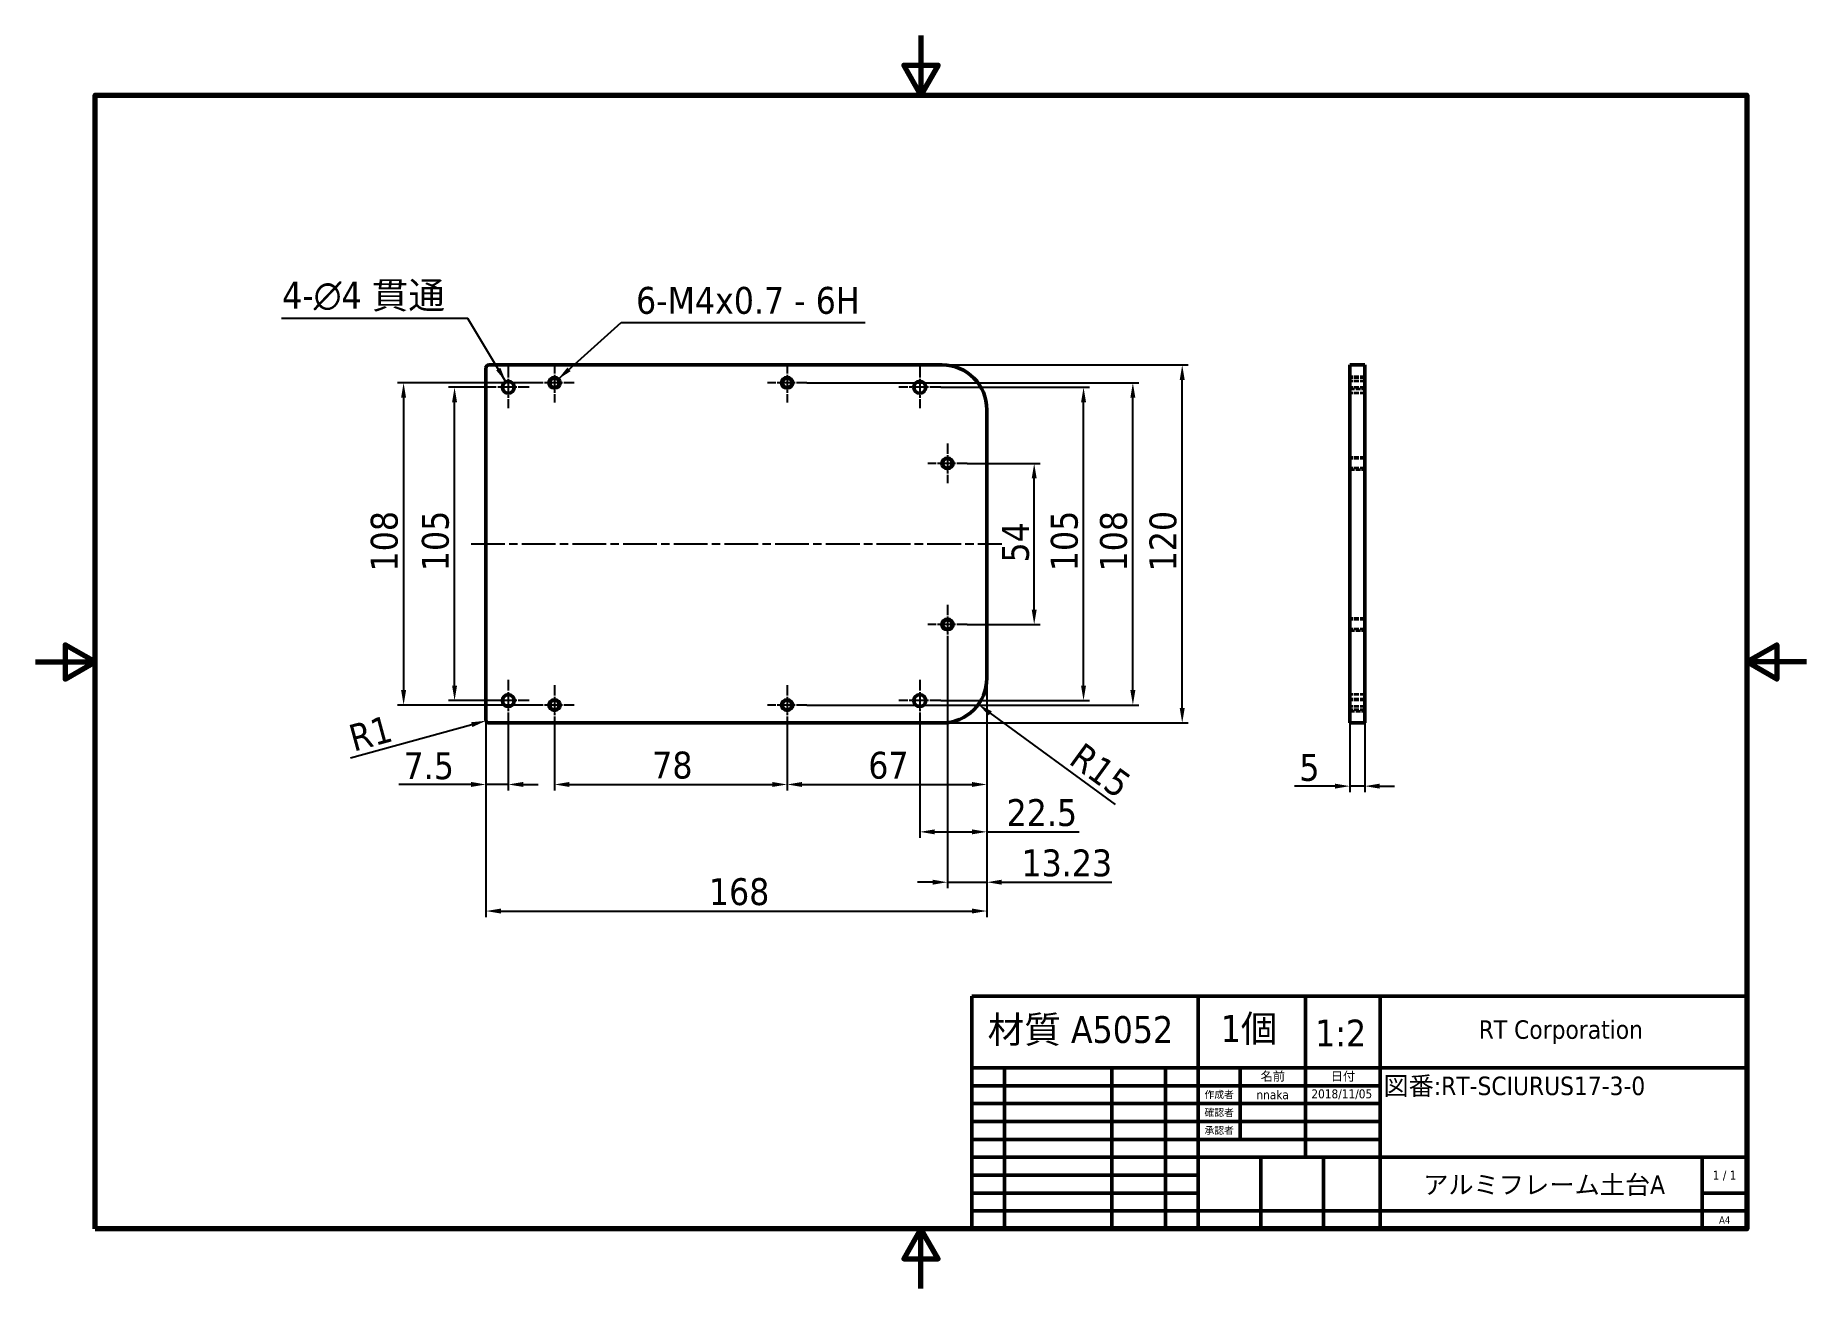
# Model space of a CAD drawing. Header units: millimetres. Extents: x 0 to 594, y 0 to 420.
import ezdxf
from ezdxf.enums import TextEntityAlignment as Align

# ---------------------------------------------------------------- set-up
doc = ezdxf.new("R2010")
doc.units = ezdxf.units.MM
doc.header["$LTSCALE"] = 2
doc.linetypes.add('CHAIN', pattern=[0.3543, 0.2362, -0.0295, 0.0591, -0.0295])
doc.linetypes.add('DASHED', pattern=[0.2067, 0.1654, -0.0413])
for name, color, linetype, lineweight in [('Border (ISO)', 7, 'Continuous', 70), ('Center Mark (ISO)', 7, 'Continuous', 25), ('Centerline (ISO)', 7, 'Continuous', 25), ('Dimension (ISO)', 7, 'Continuous', 25), ('Hidden (ISO)', 7, 'DASHED', 35), ('Symbol (ISO)', 7, 'Continuous', 25), ('Title (ISO)', 7, 'Continuous', 50), ('Visible (ISO)', 7, 'Continuous', 50), ('Visible Narrow (ISO)', 7, 'Continuous', 35)]:
    doc.layers.add(name, color=color, linetype=linetype, lineweight=lineweight)
doc.styles.add('Note Text (JIS)', font='tahoma.ttf')
doc.styles.add('文字スタイル17', font='tahoma.ttf')
doc.styles.add('文字スタイル18', font='tahoma.ttf')
doc.styles.add('文字スタイル19', font='tahoma.ttf')
doc.styles.add('文字スタイル23', font='tahoma.ttf')
doc.dimstyles.new('Default (JIS)', dxfattribs={"dimscale": 2, "dimtxt": 4.5, "dimasz": 2.5, "dimexe": 1, "dimexo": 0, "dimgap": 0.8, "dimtad": 1, "dimrnd": 1e-08, "dimdsep": 46, "dimtxsty": 'Note Text (JIS)', "dimcen": 0.09, "dimdle": 10, "dimclrd": 256, "dimclre": 256, "dimclrt": 256, "dimadec": 0, "dimazin": 2, "dimtfac": 0.777778, "dimtmove": 0, "dimatfit": 3, "dimfxl": 1, "dimtolj": 1, "dimtzin": 0, "dimlwd": -1, "dimlwe": -1, "dimarcsym": 0})
doc.dimstyles.new('Default (JIS)$7', dxfattribs={"dimscale": 2, "dimtxt": 4.5, "dimasz": 2.5, "dimexe": 1, "dimexo": 0, "dimgap": 0.8, "dimtad": 1, "dimrnd": 1e-08, "dimdsep": 46, "dimtxsty": 'Note Text (JIS)', "dimcen": 0.09, "dimdle": 10, "dimclrd": 256, "dimclre": 256, "dimclrt": 256, "dimadec": 0, "dimazin": 2, "dimtfac": 0.777778, "dimtmove": 0, "dimatfit": 3, "dimfxl": 1, "dimtolj": 1, "dimtzin": 0, "dimlwd": -1, "dimlwe": -1, "dimarcsym": 0})

# ---------------------------------------------------------------- blocks, each defined once
blk = doc.blocks.new('図面枠 既定の図面枠')
at = {"layer": 'Border (ISO)', "flags": 128}
for points in [[(148.5, 210), (148.5, 200), (145.61, 205), (151.39, 205), (148.5, 200)], [(10, 10), (10, 200), (287, 200), (287, 10), (10, 10)], [(0, 105), (10, 105), (5, 107.89), (5, 102.11), (10, 105)], [(297, 105), (287, 105), (292, 107.89), (292, 102.11), (287, 105)], [(148.5, 0), (148.5, 10), (145.61, 5), (151.39, 5), (148.5, 10)]]:
    blk.add_lwpolyline(points, dxfattribs=at)
blk = doc.blocks.new('表題欄 JIS')
at = {"layer": 'Title (ISO)'}
for p, q in [((230, 139), (100, 139)), ((100, 139), (100, 100)), ((138, 100), (138, 139)), ((156, 127), (156, 139)), ((168.5, 100), (168.5, 139)), ((230, 100), (230, 139)), ((100, 127), (230, 127)), ((105.5, 100), (105.5, 127)), ((123.5, 100), (123.5, 127)), ((132.5, 100), (132.5, 127)), ((145, 115), (145, 127)), ((156, 112), (156, 127)), ((100, 124), (168.5, 124)), ((100, 121), (168.5, 121)), ((168.5, 118), (100, 118)), ((100, 115), (168.5, 115)), ((138, 112), (100, 112)), ((168.5, 112), (138, 112)), ((148.5, 100), (148.5, 112)), ((159, 100), (159, 112)), ((168.5, 112), (230, 112)), ((222.5, 100), (222.5, 112)), ((138, 109), (100, 109)), ((138, 106), (100, 106)), ((222.5, 106), (230, 106)), ((230, 103), (100, 103)), ((100, 100), (230, 100))]:
    blk.add_line(p, q, dxfattribs=at)
for s, height, style, p in [('作成者', 1.2, '文字スタイル23', (141.5, 122.5)), ('確認者', 1.2, '文字スタイル23', (141.5, 119.5)), ('承認者', 1.2, '文字スタイル23', (141.5, 116.5)), ('1 / 1', 1.5, '文字スタイル18', (226.25, 109))]:
    blk.add_text(s, height=height, dxfattribs=dict(at, style=style)).set_placement(p, align=Align.MIDDLE_CENTER)
at = {"layer": 'Title (ISO)', "char_height": 1.5, "attachment_point": 5, "style": 'Note Text (JIS)'}
for s, insert, width in [('\\fTahoma|b0|i0;\\H1.5000;名前', (150.5, 125.5), 10.8457), ('\\fTahoma|b0|i0;\\H1.5000;日付', (162.25, 125.5), 12.2497)]:
    blk.add_mtext(s, dxfattribs=dict(at, insert=insert, width=width))
at = {"layer": 'Title (ISO)'}
for tag, p, height, style in [('会社_001', (185.02, 131.85), 3.1, '文字スタイル17'), ('タイトル_001', (169.04, 122.42), 3.1, '文字スタイル17'), ('作成者_001', (147.75, 121.73), 1.5, '文字スタイル18'), ('作成日_001', (156.96, 121.88), 1.5, '文字スタイル18'), ('部品番号_001', (175.71, 105.85), 3.1, '文字スタイル17'), ('シート_サイズ_001', (225.33, 100.9), 1.2, '文字スタイル19')]:
    blk.add_attdef(tag, p, '', height=height, dxfattribs=dict(at, style=style))
at = {"layer": 'Title (ISO)', "style": '文字スタイル18'}
for tag, p in [('確認者', (150.5, 119.5)), ('確認日', (162.25, 119.5)), ('エンジニアリング承認者', (150.5, 116.5)), ('エンジニアリング_承認日', (162.25, 116.5))]:
    blk.add_attdef(tag, text='', height=1.5, dxfattribs=at).set_placement(p, align=Align.MIDDLE_CENTER)
blk = doc.blocks.new('*D5')
at = {"layer": 'Defpoints', "color": 0, "transparency": 16777216}
for p in [(174.1, 188.95), (252.1, 188.95), (252.1, 168.95)]:
    blk.add_point(p, dxfattribs=at)
at = {"layer": 'Dimension (ISO)', "transparency": 16777216}
for p, q in [((174.1, 188.95), (174.1, 166.95)), ((252.1, 188.95), (252.1, 166.95)), ((179.1, 168.95), (247.1, 168.95))]:
    blk.add_line(p, q, dxfattribs=at)
for points in [[(179.1, 169.79), (179.1, 168.12), (174.1, 168.95)], [(247.1, 169.79), (247.1, 168.12), (252.1, 168.95)]]:
    blk.add_solid(points, dxfattribs=at)
at = {"layer": 'Dimension (ISO)', "transparency": 16777216, "insert": (206.86, 179.96), "char_height": 9, "attachment_point": 1, "style": 'Note Text (JIS)'}
blk.add_mtext('\\A1;78', dxfattribs=at)
blk = doc.blocks.new('*D6')
at = {"layer": 'Defpoints', "color": 0, "transparency": 16777216}
for p in [(319.1, 204.57), (296.6, 190.07), (296.6, 153.07)]:
    blk.add_point(p, dxfattribs=at)
at = {"layer": 'Dimension (ISO)', "transparency": 16777216}
for p, q in [((319.1, 204.57), (319.1, 151.07)), ((296.6, 190.07), (296.6, 151.07)), ((301.6, 153.07), (314.1, 153.07)), ((319.1, 153.07), (350.01, 153.07))]:
    blk.add_line(p, q, dxfattribs=at)
for points in [[(301.6, 153.9), (301.6, 152.23), (296.6, 153.07)], [(314.1, 153.9), (314.1, 152.23), (319.1, 153.07)]]:
    blk.add_solid(points, dxfattribs=at)
at = {"layer": 'Dimension (ISO)', "transparency": 16777216, "insert": (325.7, 164.04), "char_height": 9, "attachment_point": 1, "style": 'Note Text (JIS)'}
blk.add_mtext('\\A1;22.5', dxfattribs=at)
blk = doc.blocks.new('*D7')
at = {"layer": 'Defpoints', "color": 0, "transparency": 16777216}
for p in [(151.1, 190.57), (158.6, 190.07), (151.1, 168.95)]:
    blk.add_point(p, dxfattribs=at)
at = {"layer": 'Dimension (ISO)', "transparency": 16777216}
for p, q in [((151.1, 190.57), (151.1, 166.95)), ((158.6, 190.07), (158.6, 166.95)), ((146.1, 168.95), (121.88, 168.95)), ((158.6, 168.95), (151.1, 168.95)), ((163.6, 168.95), (168.6, 168.95))]:
    blk.add_line(p, q, dxfattribs=at)
for points in [[(146.1, 169.79), (146.1, 168.12), (151.1, 168.95)], [(163.6, 169.79), (163.6, 168.12), (158.6, 168.95)]]:
    blk.add_solid(points, dxfattribs=at)
at = {"layer": 'Dimension (ISO)', "transparency": 16777216, "insert": (123.48, 179.74), "char_height": 9, "attachment_point": 1, "style": 'Note Text (JIS)'}
blk.add_mtext('\\A1;7.5', dxfattribs=at)
blk = doc.blocks.new('*D8')
at = {"layer": 'Defpoints', "color": 0, "transparency": 16777216}
for p in [(319.1, 204.57), (252.1, 188.95), (319.1, 168.95)]:
    blk.add_point(p, dxfattribs=at)
at = {"layer": 'Dimension (ISO)', "transparency": 16777216}
for p, q in [((319.1, 204.57), (319.1, 166.95)), ((252.1, 188.95), (252.1, 166.95)), ((257.1, 168.95), (314.1, 168.95))]:
    blk.add_line(p, q, dxfattribs=at)
for points in [[(257.1, 169.79), (257.1, 168.12), (252.1, 168.95)], [(314.1, 169.79), (314.1, 168.12), (319.1, 168.95)]]:
    blk.add_solid(points, dxfattribs=at)
at = {"layer": 'Dimension (ISO)', "transparency": 16777216, "insert": (279.32, 179.91), "char_height": 9, "attachment_point": 1, "style": 'Note Text (JIS)'}
blk.add_mtext('\\A1;67', dxfattribs=at)
blk = doc.blocks.new('*D9')
at = {"layer": 'Defpoints', "color": 0, "transparency": 16777216}
for p in [(305.86, 215.95), (319.1, 204.57), (305.86, 136.19)]:
    blk.add_point(p, dxfattribs=at)
at = {"layer": 'Dimension (ISO)', "transparency": 16777216}
for p, q in [((305.86, 215.95), (305.86, 134.19)), ((319.1, 204.57), (319.1, 134.19)), ((300.86, 136.19), (295.86, 136.19)), ((305.86, 136.19), (319.1, 136.19)), ((324.1, 136.19), (361.01, 136.19))]:
    blk.add_line(p, q, dxfattribs=at)
for points in [[(300.86, 137.03), (300.86, 135.36), (305.86, 136.19)], [(324.1, 137.03), (324.1, 135.36), (319.1, 136.19)]]:
    blk.add_solid(points, dxfattribs=at)
at = {"layer": 'Dimension (ISO)', "transparency": 16777216, "insert": (330.7, 147.17), "char_height": 9, "attachment_point": 1, "style": 'Note Text (JIS)'}
blk.add_mtext('\\A1;13.23', dxfattribs=at)
blk = doc.blocks.new('*D10')
at = {"layer": 'Defpoints', "color": 0, "transparency": 16777216}
for p in [(312.48, 276.57), (334.96, 276.57), (312.48, 222.57)]:
    blk.add_point(p, dxfattribs=at)
at = {"layer": 'Dimension (ISO)', "transparency": 16777216}
for p, q in [((312.48, 276.57), (336.96, 276.57)), ((334.96, 227.57), (334.96, 271.57)), ((312.48, 222.57), (336.96, 222.57))]:
    blk.add_line(p, q, dxfattribs=at)
for points in [[(334.13, 271.57), (335.79, 271.57), (334.96, 276.57)], [(334.13, 227.57), (335.79, 227.57), (334.96, 222.57)]]:
    blk.add_solid(points, dxfattribs=at)
at = {"layer": 'Dimension (ISO)', "transparency": 16777216, "insert": (324.17, 243.34), "char_height": 9, "attachment_point": 1, "rotation": 90, "style": 'Note Text (JIS)'}
blk.add_mtext('\\A1;54', dxfattribs=at)
blk = doc.blocks.new('*D11')
at = {"layer": 'Defpoints', "color": 0, "transparency": 16777216}
for p in [(303.6, 302.07), (351.51, 302.07), (303.6, 197.07)]:
    blk.add_point(p, dxfattribs=at)
at = {"layer": 'Dimension (ISO)', "transparency": 16777216}
for p, q in [((303.6, 302.07), (353.51, 302.07)), ((351.51, 202.07), (351.51, 297.07)), ((303.6, 197.07), (353.51, 197.07))]:
    blk.add_line(p, q, dxfattribs=at)
for points in [[(350.68, 297.07), (352.34, 297.07), (351.51, 302.07)], [(350.68, 202.07), (352.34, 202.07), (351.51, 197.07)]]:
    blk.add_solid(points, dxfattribs=at)
at = {"layer": 'Dimension (ISO)', "transparency": 16777216, "insert": (340.54, 240.44), "char_height": 9, "attachment_point": 1, "rotation": 90, "style": 'Note Text (JIS)'}
blk.add_mtext('\\A1;105', dxfattribs=at)
blk = doc.blocks.new('*D12')
at = {"layer": 'Defpoints', "color": 0, "transparency": 16777216}
for p in [(258.72, 303.57), (368.06, 303.57), (258.72, 195.57)]:
    blk.add_point(p, dxfattribs=at)
at = {"layer": 'Dimension (ISO)', "transparency": 16777216}
for p, q in [((258.72, 303.57), (370.06, 303.57)), ((368.06, 200.57), (368.06, 298.57)), ((258.72, 195.57), (370.06, 195.57))]:
    blk.add_line(p, q, dxfattribs=at)
for points in [[(367.22, 298.57), (368.89, 298.57), (368.06, 303.57)], [(367.22, 200.57), (368.89, 200.57), (368.06, 195.57)]]:
    blk.add_solid(points, dxfattribs=at)
at = {"layer": 'Dimension (ISO)', "transparency": 16777216, "insert": (357.05, 240.34), "char_height": 9, "attachment_point": 1, "rotation": 90, "style": 'Note Text (JIS)'}
blk.add_mtext('\\A1;108', dxfattribs=at)
blk = doc.blocks.new('*D13')
at = {"layer": 'Defpoints', "color": 0, "transparency": 16777216}
for p in [(304.1, 309.57), (384.61, 309.57), (304.1, 189.57)]:
    blk.add_point(p, dxfattribs=at)
at = {"layer": 'Dimension (ISO)', "transparency": 16777216}
for p, q in [((304.1, 309.57), (386.61, 309.57)), ((384.61, 194.57), (384.61, 304.57)), ((304.1, 189.57), (386.61, 189.57))]:
    blk.add_line(p, q, dxfattribs=at)
for points in [[(383.77, 304.57), (385.44, 304.57), (384.61, 309.57)], [(383.77, 194.57), (385.44, 194.57), (384.61, 189.57)]]:
    blk.add_solid(points, dxfattribs=at)
at = {"layer": 'Dimension (ISO)', "transparency": 16777216, "insert": (373.63, 240.37), "char_height": 9, "attachment_point": 1, "rotation": 90, "style": 'Note Text (JIS)'}
blk.add_mtext('\\A1;120', dxfattribs=at)
blk = doc.blocks.new('*D14')
at = {"layer": 'Defpoints', "color": 0, "transparency": 16777216}
for p in [(140.57, 302.07), (151.6, 302.07), (158.6, 197.07)]:
    blk.add_point(p, dxfattribs=at)
at = {"layer": 'Dimension (ISO)', "transparency": 16777216}
for p, q in [((151.6, 302.07), (138.57, 302.07)), ((140.57, 202.07), (140.57, 297.07)), ((158.6, 197.07), (138.57, 197.07))]:
    blk.add_line(p, q, dxfattribs=at)
for points in [[(139.74, 297.07), (141.4, 297.07), (140.57, 302.07)], [(139.74, 202.07), (141.4, 202.07), (140.57, 197.07)]]:
    blk.add_solid(points, dxfattribs=at)
at = {"layer": 'Dimension (ISO)', "transparency": 16777216, "insert": (129.6, 240.44), "char_height": 9, "attachment_point": 1, "rotation": 90, "style": 'Note Text (JIS)'}
blk.add_mtext('\\A1;105', dxfattribs=at)
blk = doc.blocks.new('*D15')
at = {"layer": 'Defpoints', "color": 0, "transparency": 16777216}
for p in [(151.13, 190.31), (152.1, 190.57)]:
    blk.add_point(p, dxfattribs=at)
at = {"layer": 'Dimension (ISO)', "transparency": 16777216}
blk.add_line((105.63, 177.92), (146.31, 189), dxfattribs=at)
blk.add_solid([(146.09, 189.8), (146.53, 188.19), (151.13, 190.31)], dxfattribs=at)
at = {"layer": 'Dimension (ISO)', "transparency": 16777216, "insert": (104.38, 188.6), "char_height": 9, "attachment_point": 1, "rotation": 15.2265, "style": 'Note Text (JIS)'}
blk.add_mtext('\\A1;R1', dxfattribs=at)
blk = doc.blocks.new('*D16')
at = {"layer": 'Defpoints', "color": 0, "transparency": 16777216}
for p in [(304.1, 204.57), (316.22, 195.74)]:
    blk.add_point(p, dxfattribs=at)
at = {"layer": 'Dimension (ISO)', "transparency": 16777216}
blk.add_line((362.24, 162.23), (320.26, 192.8), dxfattribs=at)
blk.add_solid([(320.76, 193.47), (319.77, 192.13), (316.22, 195.74)], dxfattribs=at)
at = {"layer": 'Dimension (ISO)', "transparency": 16777216, "insert": (351.44, 183.48), "char_height": 9, "attachment_point": 1, "rotation": 323.93548, "style": 'Note Text (JIS)'}
blk.add_mtext('\\A1;R15', dxfattribs=at)
blk = doc.blocks.new('*D17')
at = {"layer": 'Defpoints', "color": 0, "transparency": 16777216}
for p in [(319.1, 204.57), (151.1, 190.57), (319.1, 126.53)]:
    blk.add_point(p, dxfattribs=at)
at = {"layer": 'Dimension (ISO)', "transparency": 16777216}
for p, q in [((319.1, 204.57), (319.1, 124.53)), ((151.1, 190.57), (151.1, 124.53)), ((156.1, 126.53), (314.1, 126.53))]:
    blk.add_line(p, q, dxfattribs=at)
for points in [[(156.1, 127.36), (156.1, 125.7), (151.1, 126.53)], [(314.1, 127.36), (314.1, 125.7), (319.1, 126.53)]]:
    blk.add_solid(points, dxfattribs=at)
at = {"layer": 'Dimension (ISO)', "transparency": 16777216, "insert": (225.87, 137.54), "char_height": 9, "attachment_point": 1, "style": 'Note Text (JIS)'}
blk.add_mtext('\\A1;168', dxfattribs=at)
blk = doc.blocks.new('*D18')
at = {"layer": 'Defpoints', "color": 0, "transparency": 16777216}
for p in [(167.48, 303.57), (123.48, 195.57), (167.48, 195.57)]:
    blk.add_point(p, dxfattribs=at)
at = {"layer": 'Dimension (ISO)', "transparency": 16777216}
for p, q in [((167.48, 303.57), (121.48, 303.57)), ((123.48, 298.57), (123.48, 200.57)), ((167.48, 195.57), (121.48, 195.57))]:
    blk.add_line(p, q, dxfattribs=at)
for points in [[(122.64, 298.57), (124.31, 298.57), (123.48, 303.57)], [(122.64, 200.57), (124.31, 200.57), (123.48, 195.57)]]:
    blk.add_solid(points, dxfattribs=at)
at = {"layer": 'Dimension (ISO)', "transparency": 16777216, "insert": (112.47, 240.34), "char_height": 9, "attachment_point": 1, "rotation": 90, "style": 'Note Text (JIS)'}
blk.add_mtext('\\A1;108', dxfattribs=at)
blk = doc.blocks.new('*D19')
at = {"layer": 'Defpoints', "color": 0, "transparency": 16777216}
for p in [(440.85, 204.57), (445.85, 204.57), (445.85, 168.39)]:
    blk.add_point(p, dxfattribs=at)
at = {"layer": 'Dimension (ISO)', "transparency": 16777216}
for p, q in [((440.85, 204.57), (440.85, 166.39)), ((445.85, 204.57), (445.85, 166.39)), ((435.85, 168.39), (422.29, 168.39)), ((445.85, 168.39), (440.85, 168.39)), ((450.85, 168.39), (455.85, 168.39))]:
    blk.add_line(p, q, dxfattribs=at)
for points in [[(435.85, 169.22), (435.85, 167.56), (440.85, 168.39)], [(450.85, 169.22), (450.85, 167.56), (445.85, 168.39)]]:
    blk.add_solid(points, dxfattribs=at)
at = {"layer": 'Dimension (ISO)', "transparency": 16777216, "insert": (423.89, 179.18), "char_height": 9, "attachment_point": 1, "style": 'Note Text (JIS)'}
blk.add_mtext('\\A1;5', dxfattribs=at)

msp = doc.modelspace()

# ---------------------------------------------------------------- linework, layer by layer
at = {"layer": 'Center Mark (ISO)', "linetype": 'CHAIN', "ltscale": 7.778352}
for p, q in [((158.5978, 309.0732), (158.5978, 295.0732)), ((296.5978, 309.0732), (296.5978, 295.0732)), ((165.5978, 302.0732), (151.5978, 302.0732)), ((303.5978, 302.0732), (289.5978, 302.0732)), ((158.5978, 204.0732), (158.5978, 190.0732)), ((296.5978, 204.0732), (296.5978, 190.0732)), ((165.5978, 197.0732), (151.5978, 197.0732)), ((303.5978, 197.0732), (289.5978, 197.0732))]:
    msp.add_line(p, q, dxfattribs=at)
at = {"layer": 'Center Mark (ISO)', "linetype": 'CHAIN', "ltscale": 7.357204}
for p, q in [((174.0978, 310.1942), (174.0978, 296.9522)), ((252.0978, 310.1942), (252.0978, 296.9522)), ((180.7188, 303.5732), (167.4768, 303.5732)), ((258.7188, 303.5732), (245.4768, 303.5732)), ((305.8631, 283.1942), (305.8631, 269.9522)), ((312.4841, 276.5732), (299.2421, 276.5732)), ((305.8631, 229.1942), (305.8631, 215.9522)), ((312.4841, 222.5732), (299.2421, 222.5732)), ((174.0978, 202.1942), (174.0978, 188.9522)), ((252.0978, 202.1942), (252.0978, 188.9522)), ((180.7188, 195.5732), (167.4768, 195.5732)), ((258.7188, 195.5732), (245.4768, 195.5732))]:
    msp.add_line(p, q, dxfattribs=at)
at = {"layer": 'Centerline (ISO)', "linetype": 'CHAIN', "ltscale": 23.990969}
msp.add_line((146.0978, 249.5732), (324.0978, 249.5732), dxfattribs=at)
at = {"layer": 'Hidden (ISO)', "ltscale": 4.761642}
for p, q in [((445.849, 305.5732), (440.849, 305.5732)), ((445.849, 305.1942), (440.849, 305.1942)), ((445.849, 304.0732), (440.849, 304.0732)), ((445.849, 301.9522), (440.849, 301.9522)), ((440.849, 301.5732), (445.849, 301.5732)), ((445.849, 300.0732), (440.849, 300.0732)), ((445.849, 278.5732), (440.849, 278.5732)), ((445.849, 278.1942), (440.849, 278.1942)), ((445.849, 274.9522), (440.849, 274.9522)), ((440.849, 274.5732), (445.849, 274.5732)), ((445.849, 224.5732), (440.849, 224.5732)), ((445.849, 224.1942), (440.849, 224.1942)), ((445.849, 220.9522), (440.849, 220.9522)), ((440.849, 220.5732), (445.849, 220.5732)), ((445.849, 199.0732), (440.849, 199.0732)), ((445.849, 197.5732), (440.849, 197.5732)), ((445.849, 197.1942), (440.849, 197.1942)), ((445.849, 195.0732), (440.849, 195.0732)), ((445.849, 193.9522), (440.849, 193.9522)), ((440.849, 193.5732), (445.849, 193.5732))]:
    msp.add_line(p, q, dxfattribs=at)
at = {"layer": 'Visible (ISO)'}
for p, q in [((304.0978, 309.5732), (152.0978, 309.5732)), ((440.849, 294.5732), (440.849, 309.5732)), ((445.849, 309.5732), (440.849, 309.5732)), ((445.849, 309.5732), (445.849, 294.5732)), ((151.0978, 308.5732), (151.0978, 190.5732)), ((319.0978, 204.5732), (319.0978, 294.5732)), ((440.849, 204.5732), (440.849, 294.5732)), ((445.849, 204.5732), (445.849, 294.5732)), ((440.849, 189.5732), (440.849, 204.5732)), ((445.849, 204.5732), (445.849, 189.5732)), ((152.0978, 189.5732), (304.0978, 189.5732)), ((440.849, 189.5732), (445.849, 189.5732))]:
    msp.add_line(p, q, dxfattribs=at)
for centre, radius in [((158.5978, 302.0732), 2), ((174.0978, 303.5732), 1.621), ((252.0978, 303.5732), 1.621), ((296.5978, 302.0732), 2), ((305.8631, 276.5732), 1.621), ((305.8631, 222.5732), 1.621), ((158.5978, 197.0732), 2), ((174.0978, 195.5732), 1.621), ((252.0978, 195.5732), 1.621), ((296.5978, 197.0732), 2)]:
    msp.add_circle(centre, radius, dxfattribs=at)
for centre, radius, start, end in [((152.0978, 308.5732), 1, 90, 180), ((304.0978, 294.5732), 15, 0, 90), ((304.0978, 204.5732), 15, 270, 0), ((152.0978, 190.5732), 1, 180, 270)]:
    msp.add_arc(centre, radius, start, end, dxfattribs=at)
at = {"layer": 'Visible Narrow (ISO)'}
for centre in [(174.0978, 303.5732), (252.0978, 303.5732), (305.8631, 276.5732), (305.8631, 222.5732), (174.0978, 195.5732), (252.0978, 195.5732)]:
    msp.add_circle(centre, 2, dxfattribs=at)

# ---------------------------------------------------------------- block references
at = {"xscale": 2, "yscale": 2, "zscale": 2}
msp.add_blockref('図面枠 既定の図面枠', (0, 0), dxfattribs=at)
msp.add_blockref('表題欄 JIS', (114, -180), dxfattribs=at).add_auto_attribs({'部品番号_001': 'アルミフレーム土台A', 'タイトル_001': '図番:RT-SCIURUS17-3-0', '会社_001': 'RT Corporation', '作成日_001': '2018/11/05', '作成者_001': 'nnaka', 'シート_サイズ_001': 'A4'})

# ---------------------------------------------------------------- texts
at = {"layer": 'Symbol (ISO)', "char_height": 9, "attachment_point": 1, "line_spacing_factor": 0.7875, "style": 'Note Text (JIS)'}
for s, insert, width in [('{4-\\fAIGDT|b0|i0;\\H9.0000;n\\fTahoma|b0|i0;\\H9.0000;4 貫通}', (82.7448, 337.4361), 57.272081), ('{6-M4x0.7 - 6H}', (201.439, 335.7138), 79.040271)]:
    msp.add_mtext(s, dxfattribs=dict(at, insert=insert, width=width))
at = {"layer": 'Symbol (ISO)', "char_height": 9, "attachment_point": 1, "style": 'Note Text (JIS)'}
for s, insert, width in [('{\\fTahoma|b0|i0;材質 A5052}', (319.3596, 91.3213), 63.058343), ('{\\fTahoma|b0|i0;1個}', (397.5181, 91.6648), 19.13047), ('{\\fTahoma|b0|i0;1:2}', (429.2075, 90.1344), 17.883306)]:
    msp.add_mtext(s, dxfattribs=dict(at, insert=insert, width=width))

# ---------------------------------------------------------------- dimensions: what is measured, and where the dimension line sits
at = {"layer": 'Dimension (ISO)'}
for base, p1, p2, angle, override, picture, middle in [((384.6079, 309.5732), (304.0978, 189.5732), (304.0978, 309.5732), 270, {"dimgap": 0.8, "dimdec": 2, "dimtol": 0, "dimlim": 0, "dimtp": 0, "dimtm": 0, "dimtdec": 2, "dimtofl": 0, "dimatfit": 1}, '*D13', (384.6079, 249.5732)), ((123.4768, 195.5732), (167.4768, 303.5732), (167.4768, 195.5732), 90, {"dimgap": 0.8, "dimdec": 2, "dimtol": 0, "dimlim": 0, "dimtp": 0, "dimtm": 0, "dimtdec": 2, "dimtofl": 0, "dimatfit": 1}, '*D18', (123.4768, 249.5732)), ((368.0583, 303.5732), (258.7188, 195.5732), (258.7188, 303.5732), 90, {"dimgap": 0.8, "dimdec": 2, "dimtol": 0, "dimlim": 0, "dimtp": 0, "dimtm": 0, "dimtdec": 2, "dimtofl": 0, "dimatfit": 1}, '*D12', (368.0583, 249.5732)), ((140.5707, 302.0732), (158.5978, 197.0732), (151.5978, 302.0732), 90, {"dimgap": 0.8, "dimdec": 2, "dimtol": 0, "dimlim": 0, "dimtp": 0, "dimtm": 0, "dimtdec": 2, "dimtofl": 0, "dimatfit": 1}, '*D14', (140.5707, 249.5732)), ((351.5086, 302.0732), (303.5978, 197.0732), (303.5978, 302.0732), 90, {"dimgap": 0.8, "dimdec": 2, "dimtol": 0, "dimlim": 0, "dimtp": 0, "dimtm": 0, "dimtdec": 2, "dimtofl": 0, "dimatfit": 1}, '*D11', (351.5086, 249.5732)), ((334.959, 276.5732), (312.4841, 222.5732), (312.4841, 276.5732), 90, {"dimgap": 0.8, "dimdec": 2, "dimtol": 0, "dimlim": 0, "dimtp": 0, "dimtm": 0, "dimtdec": 2, "dimtofl": 0, "dimatfit": 1}, '*D10', (334.959, 249.5732)), ((319.0978, 126.5304), (151.0978, 190.5732), (319.0978, 204.5732), 180, {"dimgap": 0.8, "dimdec": 2, "dimtol": 0, "dimlim": 0, "dimtp": 0, "dimtm": 0, "dimtdec": 2, "dimtofl": 0, "dimatfit": 1}, '*D17', (235.0978, 126.5304)), ((319.0978, 168.9522), (252.0978, 188.9522), (319.0978, 204.5732), 180, {"dimgap": 0.8, "dimdec": 2, "dimtol": 0, "dimlim": 0, "dimtp": 0, "dimtm": 0, "dimtdec": 2, "dimtofl": 0, "dimatfit": 1}, '*D8', (285.5978, 168.9522)), ((151.0978, 168.9522), (158.5978, 190.0732), (151.0978, 190.5732), 180, {"dimgap": 0.8, "dimdec": 2, "dimtol": 0, "dimlim": 0, "dimtp": 0, "dimtm": 0, "dimtdec": 2, "dimtofl": 1, "dimatfit": 1}, '*D7', (131.489, 168.9522)), ((252.0978, 168.9522), (174.0978, 188.9522), (252.0978, 188.9522), 180, {"dimgap": 0.8, "dimdec": 2, "dimtol": 0, "dimlim": 0, "dimtp": 0, "dimtm": 0, "dimtdec": 2, "dimtofl": 0, "dimatfit": 1}, '*D5', (213.0978, 168.9522))]:
    dim = msp.add_linear_dim(base=base, p1=p1, p2=p2, angle=angle, dimstyle='Default (JIS)', override=override, dxfattribs=at)
    dim.commit()
    dim.dimension.update_dxf_attribs({"geometry": picture, "text_midpoint": middle, "dimtype": 160})
for base, p1, p2, override, picture, middle in [((305.8631, 136.1942), (319.0978, 204.5732), (305.8631, 215.9522), {"dimgap": 0.8, "dimdec": 2, "dimtol": 0, "dimlim": 0, "dimtp": 0, "dimtm": 0, "dimtdec": 2, "dimtofl": 1, "dimatfit": 1}, '*D9', (345.053, 136.1942)), ((296.5978, 153.0653), (319.0978, 204.5732), (296.5978, 190.0732), {"dimgap": 0.8, "dimdec": 2, "dimtol": 0, "dimlim": 0, "dimtp": 0, "dimtm": 0, "dimtdec": 2, "dimtofl": 0, "dimatfit": 2}, '*D6', (337.0551, 153.0653)), ((445.849, 168.3901), (440.849, 204.5732), (445.849, 204.5732), {"dimgap": 0.8, "dimdec": 2, "dimtol": 0, "dimlim": 0, "dimtp": 0, "dimtm": 0, "dimtdec": 2, "dimtofl": 1, "dimatfit": 1}, '*D19', (426.5684, 168.3901))]:
    dim = msp.add_linear_dim(base=base, p1=p1, p2=p2, dimstyle='Default (JIS)', override=override, dxfattribs=at)
    dim.commit()
    dim.dimension.update_dxf_attribs({"geometry": picture, "text_midpoint": middle, "dimtype": 160})
for center, mpoint, picture, middle in [((304.0978, 204.5732), (316.2231, 195.7428), '*D16', (353.0099, 168.9522)), ((152.0978, 190.5732), (151.1329, 190.3106), '*D15', (113.2111, 179.9887))]:
    dim = msp.add_radius_dim(center=center, mpoint=mpoint, dimstyle='Default (JIS)', override={"dimgap": 0.8, "dimdec": 2, "dimlfac": 1, "dimcen": 0, "dimtol": 0, "dimlim": 0, "dimtp": 0, "dimtm": 0, "dimtdec": 2, "dimtofl": 0}, dxfattribs=at)
    dim.commit()
    dim.dimension.update_dxf_attribs({"geometry": picture, "text_midpoint": middle, "dimtype": 164})

# ---------------------------------------------------------------- leaders
at = {"layer": 'Symbol (ISO)', "annotation_type": 0, "has_hookline": 1}
for points, hookline_direction, text_width in [([(157.801, 303.9077), (145.0168, 325.1825), (140.0168, 325.1825)], 1, 57.5217), ([(175.2272, 304.736), (196.439, 323.8089), (201.439, 323.8089)], 0, 76.8657)]:
    msp.add_leader(points, dimstyle='Default (JIS)$7', override={"dimgap": 0, "dimtad": 1}, dxfattribs=dict(at, hookline_direction=hookline_direction, text_width=text_width))

doc.saveas('drawing.dxf')
